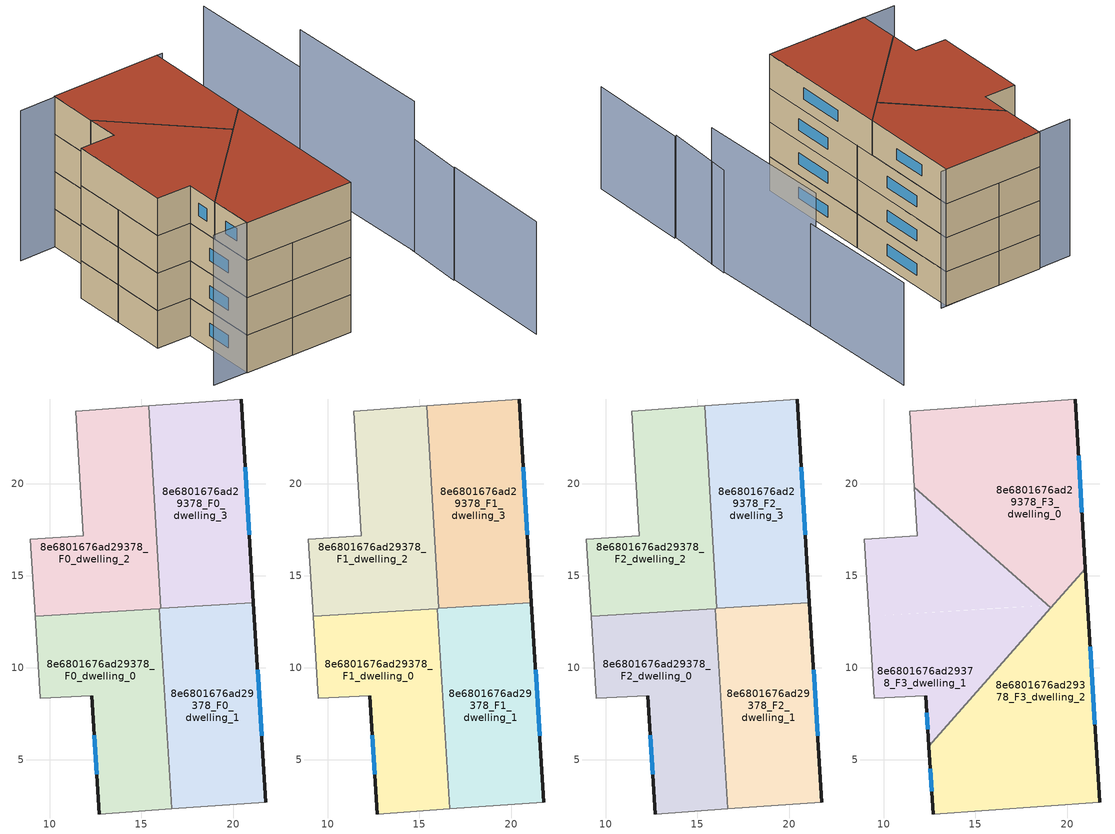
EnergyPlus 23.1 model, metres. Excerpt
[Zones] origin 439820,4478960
8e6801676ad29378_F0_dwelling_0
 floor ground (EU_floor_Construction): 15.97,13.22 16.64,2.31 12.69,2.04 12.3,8.48 9.48,8.33 9.21,12.81 z0
 wall outside (EU_wall_Construction): 12.3,8.48 12.69,2.04 z0:3
 wall to 8e6801676ad29378_F0_dwelling_1 (EU_wall_Construction): 16.64,2.31 15.97,13.22 z0:3
 wall adiabatic (EU_wall_Construction): 12.69,2.04 16.64,2.31 / 9.21,12.81 9.48,8.33 12.3,8.48 z0:3
 wall to 8e6801676ad29378_F0_dwelling_2 (EU_wall_Construction): 15.97,13.22 9.21,12.81 z0:3
 window (EU_Window_Construction): 12.43,6.33 12.56,4.19 z1:2
8e6801676ad29378_F0_dwelling_1
 floor ground (EU_floor_Construction): 21.09,13.53 21.75,2.67 16.64,2.31 15.97,13.22 z0
 wall outside (EU_wall_Construction): 21.75,2.67 21.09,13.53 z0:3
 wall adiabatic (EU_wall_Construction): 16.64,2.31 21.75,2.67 z0:3
 wall to 8e6801676ad29378_F0_dwelling_3 (EU_wall_Construction): 21.09,13.53 16.05,13.22 z0:3
 wall to 8e6801676ad29378_F0_dwelling_2 (EU_wall_Construction): 16.05,13.22 15.97,13.22 z0:3
 window (EU_Window_Construction): 21.53,6.3 21.31,9.9 z1:2
8e6801676ad29378_F0_dwelling_2
 floor ground (EU_floor_Construction): 15.39,24.25 16.05,13.22 9.21,12.81 8.96,17 11.83,17.19 11.42,23.96 z0
 wall to 8e6801676ad29378_F0_dwelling_3 (EU_wall_Construction): 16.05,13.22 15.39,24.25 z0:3
 wall adiabatic (EU_wall_Construction): 15.39,24.25 11.42,23.96 11.83,17.19 8.96,17 9.21,12.81 z0:3
8e6801676ad29378_F0_dwelling_3
 floor ground (EU_floor_Construction): 20.42,24.62 21.09,13.53 16.05,13.22 15.39,24.25 z0
 wall outside (EU_wall_Construction): 21.09,13.53 20.42,24.62 z0:3
 wall adiabatic (EU_wall_Construction): 20.42,24.62 15.39,24.25 z0:3
 window (EU_Window_Construction): 20.87,17.24 20.65,20.92 z1:2
8e6801676ad29378_F1_dwelling_0
 floor to 8e6801676ad29378_F0_dwelling_0 (EU_floor_Construction): 15.97,13.22 16.64,2.31 12.69,2.04 12.3,8.48 9.48,8.33 9.21,12.81 z3
 wall outside (EU_wall_Construction): 12.3,8.48 12.69,2.04 z3:6
 wall to 8e6801676ad29378_F1_dwelling_1 (EU_wall_Construction): 16.64,2.31 15.97,13.22 z3:6
 wall adiabatic (EU_wall_Construction): 12.69,2.04 16.64,2.31 / 9.21,12.81 9.48,8.33 12.3,8.48 z3:6
 wall to 8e6801676ad29378_F1_dwelling_2 (EU_wall_Construction): 15.97,13.22 9.21,12.81 z3:6
 window (EU_Window_Construction): 12.43,6.33 12.56,4.19 z4:5
8e6801676ad29378_F1_dwelling_1
 floor to 8e6801676ad29378_F0_dwelling_1 (EU_floor_Construction): 21.09,13.53 21.75,2.67 16.64,2.31 15.97,13.22 z3
 wall outside (EU_wall_Construction): 21.75,2.67 21.09,13.53 z3:6
 wall adiabatic (EU_wall_Construction): 16.64,2.31 21.75,2.67 z3:6
 wall to 8e6801676ad29378_F1_dwelling_3 (EU_wall_Construction): 21.09,13.53 16.05,13.22 z3:6
 wall to 8e6801676ad29378_F1_dwelling_2 (EU_wall_Construction): 16.05,13.22 15.97,13.22 z3:6
 window (EU_Window_Construction): 21.53,6.3 21.31,9.9 z4:5
8e6801676ad29378_F1_dwelling_2
 floor to 8e6801676ad29378_F0_dwelling_2 (EU_floor_Construction): 15.39,24.25 16.05,13.22 9.21,12.81 8.96,17 11.83,17.19 11.42,23.96 z3
 wall to 8e6801676ad29378_F1_dwelling_3 (EU_wall_Construction): 16.05,13.22 15.39,24.25 z3:6
 wall adiabatic (EU_wall_Construction): 15.39,24.25 11.42,23.96 11.83,17.19 8.96,17 9.21,12.81 z3:6
8e6801676ad29378_F1_dwelling_3
 floor to 8e6801676ad29378_F0_dwelling_3 (EU_floor_Construction): 20.42,24.62 21.09,13.53 16.05,13.22 15.39,24.25 z3
 wall outside (EU_wall_Construction): 21.09,13.53 20.42,24.62 z3:6
 wall adiabatic (EU_wall_Construction): 20.42,24.62 15.39,24.25 z3:6
 window (EU_Window_Construction): 20.87,17.24 20.65,20.92 z4:5
8e6801676ad29378_F2_dwelling_0
 floor to 8e6801676ad29378_F1_dwelling_0 (EU_floor_Construction): 15.97,13.22 16.64,2.31 12.69,2.04 12.3,8.48 9.48,8.33 9.21,12.81 z6
 wall outside (EU_wall_Construction): 12.3,8.48 12.69,2.04 z6:9
 wall to 8e6801676ad29378_F2_dwelling_1 (EU_wall_Construction): 16.64,2.31 15.97,13.22 z6:9
 wall adiabatic (EU_wall_Construction): 12.69,2.04 16.64,2.31 / 9.21,12.81 9.48,8.33 12.3,8.48 z6:9
 wall to 8e6801676ad29378_F2_dwelling_2 (EU_wall_Construction): 15.97,13.22 9.21,12.81 z6:9
 window (EU_Window_Construction): 12.43,6.33 12.56,4.19 z7:8
 ceiling adiabatic (EU_roof_Construction): 16.64,2.31 16.17,9.93 12.47,5.73 12.69,2.04 z9
8e6801676ad29378_F2_dwelling_1
 floor to 8e6801676ad29378_F1_dwelling_1 (EU_floor_Construction): 21.09,13.53 21.75,2.67 16.64,2.31 15.97,13.22 z6
 wall outside (EU_wall_Construction): 21.75,2.67 21.09,13.53 z6:9
 wall adiabatic (EU_wall_Construction): 16.64,2.31 21.75,2.67 z6:9
 wall to 8e6801676ad29378_F2_dwelling_3 (EU_wall_Construction): 21.09,13.53 16.05,13.22 z6:9
 wall to 8e6801676ad29378_F2_dwelling_2 (EU_wall_Construction): 16.05,13.22 15.97,13.22 z6:9
 window (EU_Window_Construction): 21.53,6.3 21.31,9.9 z7:8
 ceiling adiabatic (EU_roof_Construction): 21.75,2.67 21.09,13.53 19.25,13.42 16.17,9.93 16.64,2.31 z9; 19.11,13.25 19.25,13.42 18.94,13.4 z9
8e6801676ad29378_F2_dwelling_2
 floor to 8e6801676ad29378_F1_dwelling_2 (EU_floor_Construction): 15.39,24.25 16.05,13.22 9.21,12.81 8.96,17 11.83,17.19 11.42,23.96 z6
 wall to 8e6801676ad29378_F2_dwelling_3 (EU_wall_Construction): 16.05,13.22 15.39,24.25 z6:9
 wall adiabatic (EU_wall_Construction): 15.39,24.25 11.42,23.96 11.83,17.19 8.96,17 9.21,12.81 z6:9
8e6801676ad29378_F2_dwelling_3
 floor to 8e6801676ad29378_F1_dwelling_3 (EU_floor_Construction): 20.42,24.62 21.09,13.53 16.05,13.22 15.39,24.25 z6
 wall outside (EU_wall_Construction): 21.09,13.53 20.42,24.62 z6:9
 wall adiabatic (EU_wall_Construction): 20.42,24.62 15.39,24.25 z6:9
 window (EU_Window_Construction): 20.87,17.24 20.65,20.92 z7:8
 ceiling adiabatic (EU_roof_Construction): 21.09,13.53 20.98,15.38 19.25,13.42 z9
8e6801676ad29378_F3_dwelling_0
 floor to 8e6801676ad29378_F2_dwelling_3 (EU_floor_Construction): 20.42,24.62 20.98,15.38 19.25,13.42 18.94,13.4 15.88,16.1 15.39,24.25 z9
 floor adiabatic (EU_floor_Construction): 19.25,13.42 19.11,13.25 18.94,13.4 z9
 floor to 8e6801676ad29378_F2_dwelling_2 (EU_floor_Construction): 15.39,24.25 15.88,16.1 11.67,19.81 11.42,23.96 z9
 wall outside (EU_wall_Construction): 20.98,15.38 20.42,24.62 z9:12
 wall to 8e6801676ad29378_F3_dwelling_1 (EU_wall_Construction): 11.67,19.82 19.11,13.25 z9:12
 wall adiabatic (EU_wall_Construction): 20.42,24.62 11.42,23.96 11.67,19.82 z9:12
 wall to 8e6801676ad29378_F3_dwelling_2 (EU_wall_Construction): 19.11,13.25 20.98,15.38 z9:12
 window (EU_Window_Construction): 20.79,18.47 20.61,21.53 z10:11
 roof outside (EU_roof_Construction): 19.11,13.25 20.98,15.38 20.42,24.62 11.42,23.96 11.67,19.82 z12
8e6801676ad29378_F3_dwelling_1
 floor to 8e6801676ad29378_F2_dwelling_0 (EU_floor_Construction): 15.97,13.22 16.17,9.93 12.47,5.73 12.3,8.48 9.48,8.33 9.21,12.81 z9
 floor to 8e6801676ad29378_F2_dwelling_2 (EU_floor_Construction): 15.88,16.1 16.05,13.22 9.21,12.81 8.96,17 11.83,17.19 11.67,19.81 z9
 floor to 8e6801676ad29378_F2_dwelling_1 (EU_floor_Construction): 19.11,13.25 16.17,9.93 15.97,13.22 18.94,13.4 z9
 floor to 8e6801676ad29378_F2_dwelling_3 (EU_floor_Construction): 18.94,13.4 16.05,13.22 15.88,16.1 z9
 wall outside (EU_wall_Construction): 12.3,8.48 12.47,5.73 z9:12
 wall adiabatic (EU_wall_Construction): 11.67,19.82 11.83,17.19 8.96,17 9.48,8.33 12.3,8.48 z9:12
 wall to 8e6801676ad29378_F3_dwelling_2 (EU_wall_Construction): 12.47,5.73 19.11,13.25 z9:12
 window (EU_Window_Construction): 12.36,7.56 12.41,6.65 z10:11
 roof outside (EU_roof_Construction): 12.47,5.73 19.11,13.25 11.67,19.82 11.83,17.19 8.96,17 9.48,8.33 12.3,8.48 z12
8e6801676ad29378_F3_dwelling_2
 floor adiabatic (EU_floor_Construction): 20.98,15.38 21.75,2.67 12.69,2.04 12.47,5.73 z9
 wall outside (EU_wall_Construction): 12.47,5.73 12.69,2.04 / 21.75,2.67 20.98,15.38 z9:12
 wall adiabatic (EU_wall_Construction): 12.69,2.04 21.75,2.67 z9:12
 window (EU_Window_Construction): 12.54,4.5 12.62,3.27 / 21.5,6.92 21.24,11.13 z10:11
 roof outside (EU_roof_Construction): 21.75,2.67 20.98,15.38 12.47,5.73 12.69,2.04 z12
shading: 9.84,1.95 21.75,2.67 / 31.61,9.37 30.63,21.99 / 20.93,24.67 8.4,23.61 z0:12; 32.2,-4.75 31.77,4.6 / 31.63,4.55 31.6,10.94 / 30.69,21.36 29.83,32.67 z0:9
[Building]
EU S2 Campaign: North Axis=0; Terrain=City; Solar Distribution=FullExterior
[Site:Location]
Madrid: Latitude=40.5; Longitude=-3.5; Time Zone=1; Elevation=609
[SizingPeriod:WeatherFileDays]
AnnualSizingPeriod: Begin Month=1; Begin Day of Month=1; End Month=12; End Day of Month=31; Day of Week for Start Day=Monday; Use Weather File Daylight Saving Period=No; Use Weather File Rain and Snow Indicators=No
[MATERIAL]
EU_InternalMass_Material: Roughness=MediumRough; Thickness=0.1; Conductivity=1; Density=1800; Specific Heat=900; Thermal Absorptance=0.9; Solar Absorptance=0.7; Visible Absorptance=0.7
[MATERIAL:NOMASS] Roughness=MediumRough; Thermal Absorptance=0.9; Solar Absorptance=0.7; Visible Absorptance=0.7
Name | Thermal Resistance
EU_wall_NoMass | 0.459673
EU_roof_NoMass | 0.495815
EU_floor_NoMass | 0.788942
[WINDOWMATERIAL:SIMPLEGLAZINGSYSTEM]
EU_Window_SimpleGlazing: UFactor=4.26103; Solar Heat Gain Coefficient=0.85; Visible Transmittance=0.85
[CONSTRUCTION]
EU_wall_Construction: EU_wall_NoMass
EU_roof_Construction: EU_roof_NoMass
EU_floor_Construction: EU_floor_NoMass
EU_InternalMass_Construction: EU_InternalMass_Material
EU_Window_Construction: EU_Window_SimpleGlazing
[ZONE] Type=1; Multiplier=1; Ceiling Height=autocalculate; Floor Area=autocalculate; Part of Total Floor Area=Yes
Name | Volume
8e6801676ad29378_F0_dwelling_0; 8e6801676ad29378_F1_dwelling_0; 8e6801676ad29378_F2_dwelling_0 | 167.855
8e6801676ad29378_F3_dwelling_0 | 223.814
8e6801676ad29378_F0_dwelling_1; 8e6801676ad29378_F1_dwelling_1; 8e6801676ad29378_F2_dwelling_1; 8e6801676ad29378_F0_dwelling_2; 8e6801676ad29378_F1_dwelling_2; 8e6801676ad29378_F2_dwelling_2 | 167.86
8e6801676ad29378_F3_dwelling_1 | 223.816
8e6801676ad29378_F3_dwelling_2 | 223.815
8e6801676ad29378_F0_dwelling_3; 8e6801676ad29378_F1_dwelling_3; 8e6801676ad29378_F2_dwelling_3 | 167.856
[INTERNALMASS] Construction=EU_InternalMass_Construction
Name | Zone or ZoneList | Surface Area
8e6801676ad29378_F0_dwelling_0_EU_InternalMass | 8e6801676ad29378_F0_dwelling_0 | 55.9516
8e6801676ad29378_F0_dwelling_1_EU_InternalMass | 8e6801676ad29378_F0_dwelling_1 | 55.9535
8e6801676ad29378_F0_dwelling_2_EU_InternalMass | 8e6801676ad29378_F0_dwelling_2 | 55.9536
8e6801676ad29378_F0_dwelling_3_EU_InternalMass | 8e6801676ad29378_F0_dwelling_3 | 55.9521
8e6801676ad29378_F1_dwelling_0_EU_InternalMass | 8e6801676ad29378_F1_dwelling_0 | 55.9516
8e6801676ad29378_F1_dwelling_1_EU_InternalMass | 8e6801676ad29378_F1_dwelling_1 | 55.9535
8e6801676ad29378_F1_dwelling_2_EU_InternalMass | 8e6801676ad29378_F1_dwelling_2 | 55.9536
8e6801676ad29378_F1_dwelling_3_EU_InternalMass | 8e6801676ad29378_F1_dwelling_3 | 55.9521
8e6801676ad29378_F2_dwelling_0_EU_InternalMass | 8e6801676ad29378_F2_dwelling_0 | 55.9516
8e6801676ad29378_F2_dwelling_1_EU_InternalMass | 8e6801676ad29378_F2_dwelling_1 | 55.9535
8e6801676ad29378_F2_dwelling_2_EU_InternalMass | 8e6801676ad29378_F2_dwelling_2 | 55.9536
8e6801676ad29378_F2_dwelling_3_EU_InternalMass | 8e6801676ad29378_F2_dwelling_3 | 55.9521
8e6801676ad29378_F3_dwelling_0_EU_InternalMass | 8e6801676ad29378_F3_dwelling_0 | 74.6072
8e6801676ad29378_F3_dwelling_1_EU_InternalMass | 8e6801676ad29378_F3_dwelling_1 | 74.6041
8e6801676ad29378_F3_dwelling_2_EU_InternalMass | 8e6801676ad29378_F3_dwelling_2 | 74.605
[OTHEREQUIPMENT] Fuel Type=Electricity; Design Level Calculation Method=Watts/Area; Power per Zone Floor Area=1; Fraction Latent=0; Fraction Radiant=0; Fraction Lost=0; Carbon Dioxide Generation Rate=0; EndUse Subcategory=EU_Step8_InternalGains
Name | Zone or ZoneList or Space or SpaceList | Schedule
EU_Step8_InternalGain_8e6801676ad29378_F0_dwelling_0_f000 | 8e6801676ad29378_F0_dwelling_0 | EU_Step8_GainSchedule_8e6801676ad29378_F0_dwelling_0_f000
EU_Step8_InternalGain_8e6801676ad29378_F0_dwelling_1_f000 | 8e6801676ad29378_F0_dwelling_1 | EU_Step8_GainSchedule_8e6801676ad29378_F0_dwelling_1_f000
EU_Step8_InternalGain_8e6801676ad29378_F0_dwelling_2_f000 | 8e6801676ad29378_F0_dwelling_2 | EU_Step8_GainSchedule_8e6801676ad29378_F0_dwelling_2_f000
EU_Step8_InternalGain_8e6801676ad29378_F0_dwelling_3_f000 | 8e6801676ad29378_F0_dwelling_3 | EU_Step8_GainSchedule_8e6801676ad29378_F0_dwelling_3_f000
EU_Step8_InternalGain_8e6801676ad29378_F1_dwelling_0_f000 | 8e6801676ad29378_F1_dwelling_0 | EU_Step8_GainSchedule_8e6801676ad29378_F1_dwelling_0_f000
EU_Step8_InternalGain_8e6801676ad29378_F1_dwelling_1_f000 | 8e6801676ad29378_F1_dwelling_1 | EU_Step8_GainSchedule_8e6801676ad29378_F1_dwelling_1_f000
EU_Step8_InternalGain_8e6801676ad29378_F1_dwelling_2_f000 | 8e6801676ad29378_F1_dwelling_2 | EU_Step8_GainSchedule_8e6801676ad29378_F1_dwelling_2_f000
EU_Step8_InternalGain_8e6801676ad29378_F1_dwelling_3_f000 | 8e6801676ad29378_F1_dwelling_3 | EU_Step8_GainSchedule_8e6801676ad29378_F1_dwelling_3_f000
EU_Step8_InternalGain_8e6801676ad29378_F2_dwelling_0_f000 | 8e6801676ad29378_F2_dwelling_0 | EU_Step8_GainSchedule_8e6801676ad29378_F2_dwelling_0_f000
EU_Step8_InternalGain_8e6801676ad29378_F2_dwelling_1_f000 | 8e6801676ad29378_F2_dwelling_1 | EU_Step8_GainSchedule_8e6801676ad29378_F2_dwelling_1_f000
EU_Step8_InternalGain_8e6801676ad29378_F2_dwelling_2_f000 | 8e6801676ad29378_F2_dwelling_2 | EU_Step8_GainSchedule_8e6801676ad29378_F2_dwelling_2_f000
EU_Step8_InternalGain_8e6801676ad29378_F2_dwelling_3_f000 | 8e6801676ad29378_F2_dwelling_3 | EU_Step8_GainSchedule_8e6801676ad29378_F2_dwelling_3_f000
EU_Step8_InternalGain_8e6801676ad29378_F3_dwelling_0_f000 | 8e6801676ad29378_F3_dwelling_0 | EU_Step8_GainSchedule_8e6801676ad29378_F3_dwelling_0_f000
EU_Step8_InternalGain_8e6801676ad29378_F3_dwelling_1_f000 | 8e6801676ad29378_F3_dwelling_1 | EU_Step8_GainSchedule_8e6801676ad29378_F3_dwelling_1_f000
EU_Step8_InternalGain_8e6801676ad29378_F3_dwelling_2_f000 | 8e6801676ad29378_F3_dwelling_2 | EU_Step8_GainSchedule_8e6801676ad29378_F3_dwelling_2_f000
[ZONEVENTILATION:DESIGNFLOWRATE] Schedule=EU_AlwaysOn; Design Flow Rate Calculation Method=AirChanges/Hour; Air Changes per Hour=0.719161; Ventilation Type=Natural; Fan Pressure Rise=0; Fan Total Efficiency=1; Constant Term Coefficient=1; Temperature Term Coefficient=0; Velocity Term Coefficient=0; Velocity Squared Term Coefficient=0; Minimum Indoor Temperature=-100; Maximum Indoor Temperature=100; Delta Temperature=-100; Minimum Outdoor Temperature=-100; Maximum Outdoor Temperature=100; Maximum Wind Speed=40
Name | Zone or ZoneList or Space or SpaceList
EU_ConstantAir_8e6801676ad29378_F0_dwelling_0 | 8e6801676ad29378_F0_dwelling_0
EU_ConstantAir_8e6801676ad29378_F0_dwelling_1 | 8e6801676ad29378_F0_dwelling_1
EU_ConstantAir_8e6801676ad29378_F0_dwelling_2 | 8e6801676ad29378_F0_dwelling_2
EU_ConstantAir_8e6801676ad29378_F0_dwelling_3 | 8e6801676ad29378_F0_dwelling_3
EU_ConstantAir_8e6801676ad29378_F1_dwelling_0 | 8e6801676ad29378_F1_dwelling_0
EU_ConstantAir_8e6801676ad29378_F1_dwelling_1 | 8e6801676ad29378_F1_dwelling_1
EU_ConstantAir_8e6801676ad29378_F1_dwelling_2 | 8e6801676ad29378_F1_dwelling_2
EU_ConstantAir_8e6801676ad29378_F1_dwelling_3 | 8e6801676ad29378_F1_dwelling_3
EU_ConstantAir_8e6801676ad29378_F2_dwelling_0 | 8e6801676ad29378_F2_dwelling_0
EU_ConstantAir_8e6801676ad29378_F2_dwelling_1 | 8e6801676ad29378_F2_dwelling_1
EU_ConstantAir_8e6801676ad29378_F2_dwelling_2 | 8e6801676ad29378_F2_dwelling_2
EU_ConstantAir_8e6801676ad29378_F2_dwelling_3 | 8e6801676ad29378_F2_dwelling_3
EU_ConstantAir_8e6801676ad29378_F3_dwelling_0 | 8e6801676ad29378_F3_dwelling_0
EU_ConstantAir_8e6801676ad29378_F3_dwelling_1 | 8e6801676ad29378_F3_dwelling_1
EU_ConstantAir_8e6801676ad29378_F3_dwelling_2 | 8e6801676ad29378_F3_dwelling_2
[HVACTEMPLATE:THERMOSTAT] Constant Heating Setpoint=20; Constant Cooling Setpoint=50
EU_HeatOnly_8e6801676ad29378_F0_dwelling_0; EU_HeatOnly_8e6801676ad29378_F0_dwelling_1; EU_HeatOnly_8e6801676ad29378_F0_dwelling_2; EU_HeatOnly_8e6801676ad29378_F0_dwelling_3; EU_HeatOnly_8e6801676ad29378_F1_dwelling_0; EU_HeatOnly_8e6801676ad29378_F1_dwelling_1; EU_HeatOnly_8e6801676ad29378_F1_dwelling_2; EU_HeatOnly_8e6801676ad29378_F1_dwelling_3; EU_HeatOnly_8e6801676ad29378_F2_dwelling_0; EU_HeatOnly_8e6801676ad29378_F2_dwelling_1; EU_HeatOnly_8e6801676ad29378_F2_dwelling_2; EU_HeatOnly_8e6801676ad29378_F2_dwelling_3; EU_HeatOnly_8e6801676ad29378_F3_dwelling_0; EU_HeatOnly_8e6801676ad29378_F3_dwelling_1; EU_HeatOnly_8e6801676ad29378_F3_dwelling_2
[HVACTEMPLATE:ZONE:IDEALLOADSAIRSYSTEM] System Availability Schedule=EU_AlwaysOn; Maximum Heating Supply Air Temperature=50; Minimum Cooling Supply Air Temperature=13; Maximum Heating Supply Air Humidity Ratio=0.0156; Minimum Cooling Supply Air Humidity Ratio=0.0077; Heating Limit=NoLimit; Cooling Limit=NoLimit; Heating Availability Schedule=EU_AlwaysOn; Cooling Availability Schedule=EU_CoolingOff; Dehumidification Control Type=ConstantSensibleHeatRatio; Cooling Sensible Heat Ratio=0.7; Dehumidification Setpoint=60; Humidification Control Type=None; Humidification Setpoint=30; Outdoor Air Method=None; Outdoor Air Flow Rate per Person=0.00944; Outdoor Air Flow Rate per Zone Floor Area=0; Outdoor Air Flow Rate per Zone=0; Demand Controlled Ventilation Type=None; Outdoor Air Economizer Type=NoEconomizer; Heat Recovery Type=None; Sensible Heat Recovery Effectiveness=0.7; Latent Heat Recovery Effectiveness=0.65
Name | Template Thermostat
8e6801676ad29378_F0_dwelling_0 | EU_HeatOnly_8e6801676ad29378_F0_dwelling_0
8e6801676ad29378_F0_dwelling_1 | EU_HeatOnly_8e6801676ad29378_F0_dwelling_1
8e6801676ad29378_F0_dwelling_2 | EU_HeatOnly_8e6801676ad29378_F0_dwelling_2
8e6801676ad29378_F0_dwelling_3 | EU_HeatOnly_8e6801676ad29378_F0_dwelling_3
8e6801676ad29378_F1_dwelling_0 | EU_HeatOnly_8e6801676ad29378_F1_dwelling_0
8e6801676ad29378_F1_dwelling_1 | EU_HeatOnly_8e6801676ad29378_F1_dwelling_1
8e6801676ad29378_F1_dwelling_2 | EU_HeatOnly_8e6801676ad29378_F1_dwelling_2
8e6801676ad29378_F1_dwelling_3 | EU_HeatOnly_8e6801676ad29378_F1_dwelling_3
8e6801676ad29378_F2_dwelling_0 | EU_HeatOnly_8e6801676ad29378_F2_dwelling_0
8e6801676ad29378_F2_dwelling_1 | EU_HeatOnly_8e6801676ad29378_F2_dwelling_1
8e6801676ad29378_F2_dwelling_2 | EU_HeatOnly_8e6801676ad29378_F2_dwelling_2
8e6801676ad29378_F2_dwelling_3 | EU_HeatOnly_8e6801676ad29378_F2_dwelling_3
8e6801676ad29378_F3_dwelling_0 | EU_HeatOnly_8e6801676ad29378_F3_dwelling_0
8e6801676ad29378_F3_dwelling_1 | EU_HeatOnly_8e6801676ad29378_F3_dwelling_1
8e6801676ad29378_F3_dwelling_2 | EU_HeatOnly_8e6801676ad29378_F3_dwelling_2
[SIZING:ZONE] Zone Cooling Design Supply Air Temperature Input Method=SupplyAirTemperature; Zone Cooling Design Supply Air Temperature=13; Zone Heating Design Supply Air Temperature Input Method=SupplyAirTemperature; Zone Heating Design Supply Air Temperature=50; Zone Cooling Design Supply Air Humidity Ratio=0.008; Zone Heating Design Supply Air Humidity Ratio=0.008; Cooling Design Air Flow Method=DesignDay; Cooling Design Air Flow Rate=0; Cooling Minimum Air Flow per Zone Floor Area=0.000762; Cooling Minimum Air Flow=0; Cooling Minimum Air Flow Fraction=0.2; Heating Design Air Flow Method=DesignDay; Heating Design Air Flow Rate=0; Heating Maximum Air Flow per Zone Floor Area=0.002032; Heating Maximum Air Flow=0.141576; Heating Maximum Air Flow Fraction=0.3; Account for Dedicated Outdoor Air System=No; Dedicated Outdoor Air System Control Strategy=NeutralSupplyAir; Dedicated Outdoor Air Low Setpoint Temperature for Design=autosize; Dedicated Outdoor Air High Setpoint Temperature for Design=autosize; Zone Load Sizing Method=Sensible Load Only No Latent Load; Zone Latent Cooling Design Supply Air Humidity Ratio Input Method=HumidityRatioDifference; Zone Cooling Design Supply Air Humidity Ratio Difference=0.005; Zone Latent Heating Design Supply Air Humidity Ratio Input Method=HumidityRatioDifference; Zone Humidification Design Supply Air Humidity Ratio Difference=0.005
8e6801676ad29378_F0_dwelling_0; 8e6801676ad29378_F0_dwelling_1; 8e6801676ad29378_F0_dwelling_2; 8e6801676ad29378_F0_dwelling_3; 8e6801676ad29378_F1_dwelling_0; 8e6801676ad29378_F1_dwelling_1; 8e6801676ad29378_F1_dwelling_2; 8e6801676ad29378_F1_dwelling_3; 8e6801676ad29378_F2_dwelling_0; 8e6801676ad29378_F2_dwelling_1; 8e6801676ad29378_F2_dwelling_2; 8e6801676ad29378_F2_dwelling_3; 8e6801676ad29378_F3_dwelling_0; 8e6801676ad29378_F3_dwelling_1; 8e6801676ad29378_F3_dwelling_2
[SCHEDULE:CONSTANT]
Name | Hourly Value
EU_AlwaysOn | 1
EU_CoolingOff | 0
[SCHEDULE:FILE] Column Number=1; Rows to Skip at Top=0; Number of Hours of Data=8760; Column Separator=Comma; Interpolate to Timestep=No; Minutes per Item=60; Adjust Schedule for Daylight Savings=Yes
Name | File
EU_Step8_GainSchedule_8e6801676ad29378_F0_dwelling_0_f000 | ../../schedules/8e6801676ad29378/8e6801676ad29378_F0_dwelling_0_f000_gain.csv
EU_Step8_GainSchedule_8e6801676ad29378_F0_dwelling_1_f000 | ../../schedules/8e6801676ad29378/8e6801676ad29378_F0_dwelling_1_f000_gain.csv
EU_Step8_GainSchedule_8e6801676ad29378_F0_dwelling_2_f000 | ../../schedules/8e6801676ad29378/8e6801676ad29378_F0_dwelling_2_f000_gain.csv
EU_Step8_GainSchedule_8e6801676ad29378_F0_dwelling_3_f000 | ../../schedules/8e6801676ad29378/8e6801676ad29378_F0_dwelling_3_f000_gain.csv
EU_Step8_GainSchedule_8e6801676ad29378_F1_dwelling_0_f000 | ../../schedules/8e6801676ad29378/8e6801676ad29378_F1_dwelling_0_f000_gain.csv
EU_Step8_GainSchedule_8e6801676ad29378_F1_dwelling_1_f000 | ../../schedules/8e6801676ad29378/8e6801676ad29378_F1_dwelling_1_f000_gain.csv
EU_Step8_GainSchedule_8e6801676ad29378_F1_dwelling_2_f000 | ../../schedules/8e6801676ad29378/8e6801676ad29378_F1_dwelling_2_f000_gain.csv
EU_Step8_GainSchedule_8e6801676ad29378_F1_dwelling_3_f000 | ../../schedules/8e6801676ad29378/8e6801676ad29378_F1_dwelling_3_f000_gain.csv
EU_Step8_GainSchedule_8e6801676ad29378_F2_dwelling_0_f000 | ../../schedules/8e6801676ad29378/8e6801676ad29378_F2_dwelling_0_f000_gain.csv
EU_Step8_GainSchedule_8e6801676ad29378_F2_dwelling_1_f000 | ../../schedules/8e6801676ad29378/8e6801676ad29378_F2_dwelling_1_f000_gain.csv
EU_Step8_GainSchedule_8e6801676ad29378_F2_dwelling_2_f000 | ../../schedules/8e6801676ad29378/8e6801676ad29378_F2_dwelling_2_f000_gain.csv
EU_Step8_GainSchedule_8e6801676ad29378_F2_dwelling_3_f000 | ../../schedules/8e6801676ad29378/8e6801676ad29378_F2_dwelling_3_f000_gain.csv
EU_Step8_GainSchedule_8e6801676ad29378_F3_dwelling_0_f000 | ../../schedules/8e6801676ad29378/8e6801676ad29378_F3_dwelling_0_f000_gain.csv
EU_Step8_GainSchedule_8e6801676ad29378_F3_dwelling_1_f000 | ../../schedules/8e6801676ad29378/8e6801676ad29378_F3_dwelling_1_f000_gain.csv
EU_Step8_GainSchedule_8e6801676ad29378_F3_dwelling_2_f000 | ../../schedules/8e6801676ad29378/8e6801676ad29378_F3_dwelling_2_f000_gain.csv
